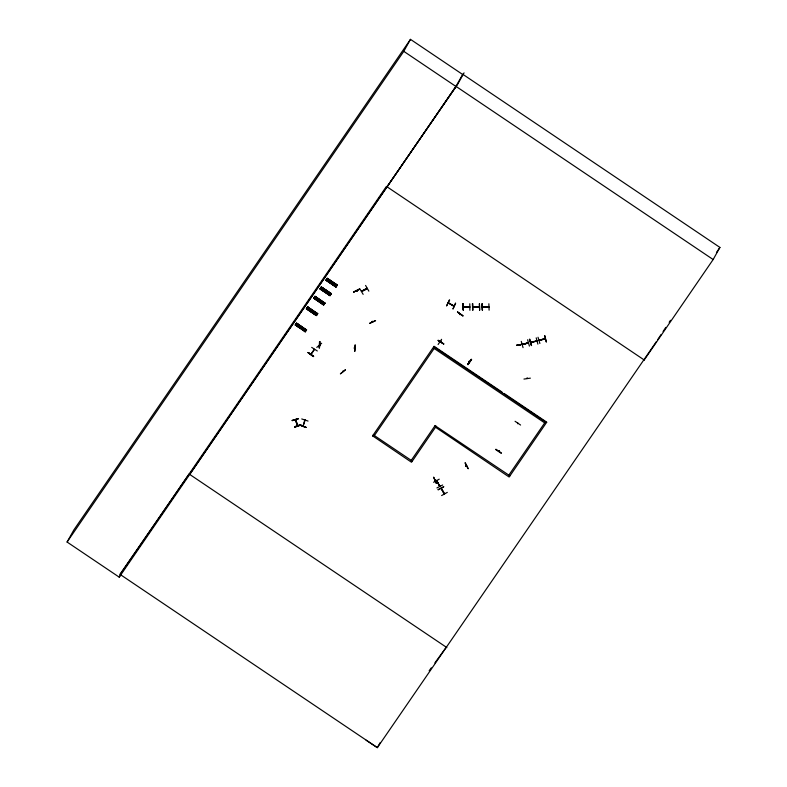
<?xml version="1.0" encoding="UTF-8"?>
<svg xmlns="http://www.w3.org/2000/svg" width="787" height="787" viewBox="0 0 787 787"><rect width="100%" height="100%" fill="white"/><g stroke="black" fill="none" stroke-linecap="round" stroke-linejoin="round"><path stroke-width="1.18" d="M520.118 345.316L519.991 344.854M520.089 345.395L519.941 344.814L520.05 345.345M294.623 426.77L300.791 424.754L294.623 426.761M300.762 424.882L294.682 427.164M466.632 465.796L465.914 466.288L465.963 465.766M319.158 347.992L319.522 341.617M319.807 341.627L319.424 348.011L319.935 341.548M319.925 344.824L320.398 344.549M354.425 348.011L355.026 348.041M355.035 347.815L354.789 348.267L354.907 347.736M354.74 351.297L355.183 344.814L354.839 351.209M440.189 341.735L439.835 342.158L440.553 342.306M530.379 378.154L523.955 379.068M304.864 419.825L303.172 425.826M304.569 420.612L305.081 419.904M297.555 425.57L297.614 425.01C293.374 414.601 295.794 422.698 297.87 425.472M314.564 349.398L311.072 354.445M460.297 314.229L459.992 314.623M517.826 422.934L517.649 423.75M362.059 291.347C359.944 292.272 368.867 288.622 366.526 288.367M366.988 288.603L362.069 290.993M319.63 345.985L319.414 345.119M319.758 345.788L319.453 345.355M539.597 339.886L539.685 339.935M545.322 338.951L545.214 338.489M435.654 479.765L435.231 480.227M465.835 466.032L466.376 465.747M537.137 340.928L530.753 342.522M308.042 421.065L301.736 418.94M305.936 427.469L299.749 424.97L305.917 427.508M304.756 419.933L304.815 420.671M443.996 493.557L441.34 488.943M299.729 425.049L306.025 427.184M440.927 341.883L441.281 341.43M499.066 450.784L498.515 451.108L498.781 450.597M522.952 344.372L527.861 343.152L522.666 344.244M544.634 338.853L539.725 339.964L544.722 339.089M372.251 321.263L372.812 321.765M372.694 321.853L372.182 321.539M449.288 300.014L446.613 305.769M446.691 305.818L449.633 300.073M448.344 302.906L453.44 305.946L453.696 305.464M454.109 305.966L453.46 305.917M455.565 303.152L452.938 309.055L455.594 303.28M478.732 306.9L472.928 307.137M478.968 306.979L479.568 306.95M488.875 307.215L488.294 307.205M463.897 306.664C477.719 306.635 462.667 307.884 463.435 306.655M643.569 359.659L644.169 360.062L713.15 259.533L719.918 247.423L462.746 74.244L455.919 86.452L119.221 577.156L67.082 542.036L73.781 530.054L410.48 39.35L462.618 74.46M67.082 542.036L403.78 51.342L410.48 39.35M119.221 577.156L120.903 574.156M305.218 331.829L295.322 324.962L305.612 331.258L295.44 324.805M296.345 325.651L297.565 323.86M317.555 313.865L307.687 306.95L317.732 313.6L316.472 315.42L306.487 308.691L316.354 315.597L306.369 308.878L307.756 306.861M297.043 326.064L298.214 324.362M307.51 309.38L308.701 307.638M323.762 304.795L313.718 298.155L314.938 296.384L324.962 303.064L323.575 305.071L313.718 298.155L323.762 304.805L314.013 297.732L323.998 304.451L313.944 297.82M298.037 326.782L299.227 325.041M324.962 303.064L324.559 303.644L314.564 296.945L314.977 296.345L324.805 303.29M308.209 309.793L309.409 308.051M314.761 298.804L315.951 297.063M298.932 327.392L300.152 325.602M309.222 310.472L310.422 308.73M315.41 299.306L316.61 297.555M321.165 289.478L322.365 287.737M327.303 278.362L326.92 278.932L336.934 285.612L337.318 285.051L327.303 278.362L325.956 280.329L335.941 287.048L336.354 286.448L326.369 279.719L336.197 286.675M299.945 328.071L301.146 326.33M321.863 289.891L323.034 288.19M310.098 311.121L311.318 309.34M327.117 280.792L328.287 279.09M316.443 299.945L317.643 298.204M327.795 281.244L328.986 279.503M311.14 311.76L312.331 310.019M317.328 300.585L318.548 298.804M322.877 290.57L324.077 288.829M323.752 291.22L324.972 289.429M328.779 281.972L329.979 280.231M318.342 301.273L319.532 299.532M329.684 282.572L330.884 280.831M324.795 291.859L325.966 290.157M330.717 283.222L331.917 281.471M464.045 72.837L457.404 84.73L387.047 186.814M313.59 356.393L308.16 352.507L313.679 356.245M311.691 347.382L317.299 350.972M316.767 347.392L321.657 343.27M319.807 344.558L320.368 344.795M319.945 344.509L319.827 345.001M359.521 289.35L353.648 292.046L359.374 289.095M356.59 290.6L357.091 291.21M356.796 290.511L356.816 291.426L356.816 290.777M359.748 288.672L363.151 294.358M361.548 291.17L367.067 288.14M292.311 420.602L298.47 418.605L292.233 420.622M295.666 419.619L297.752 425.797M305.11 420.051L303.202 425.836M342.679 371.12L342.886 371.641M369.742 323.25L375.615 320.575L369.713 323.378M345.306 369.831L340.377 373.884L345.365 369.89M436.224 426.22L411.522 462.254L372.605 435.841M373.304 434.827L412.299 461.084M448.344 302.759L453.922 306.182L454.109 305.671M374.376 435.545L435.044 347.156L434.06 346.28M443.691 344.008L438.044 340.446L443.76 343.889M434.434 348.021L434.178 348.474L544.722 422.914L544.978 422.462M435.132 347.008L434.877 347.46L545.421 421.901L545.676 421.448L504.093 393.451M438.113 344.48L441.615 339.315M440.995 341.686L441.251 341.322M457.631 311.918L462.943 315.951L457.513 312.065M441.271 341.873L441.35 341.302L441.173 342.05M463.445 306.979L469.898 307.028M459.706 314.436L460.188 313.836M462.776 303.782L463.307 310.216L463.022 303.782M463.022 315.823L457.493 312.114M469.79 303.782L469.898 310.294M469.662 307.235L469.288 306.763M472.81 303.664L472.967 310.157M478.781 307.166L478.958 306.655M479.558 306.723L479.332 307.196L479.421 306.664M482.48 310.137L482.234 303.723M479.588 310.226L479.401 303.703L479.677 310.127M482.529 306.674L482.303 307.146L482.952 306.861M482.539 306.999L488.796 307.205M488.865 303.772L489.101 310.176M488.393 307.038L488.383 306.714M488.835 306.714L482.431 306.891M411.227 460.365L435.152 425.501M469.17 361.253L468.875 361.715L469.632 361.646M471.59 359.511L467.714 364.411M469.554 361.508L469.278 361.951M435.526 427.243L509.14 477.02L546.749 422.166M433.588 482.274L439.235 479.175M435.181 479.765L435.683 480.021M436.628 480.542L439.667 486.494L439.953 486.061M436.755 480.631L439.884 486.327L436.569 480.719M436.923 487.94L442.658 484.999M523.07 344.135L516.557 345.188M438.221 489.839L443.838 486.72L438.005 489.652M521.26 341.351L523.06 347.657M441.173 488.156L444.301 494.049L444.616 493.616M444.625 493.764L441.31 488.245M529.405 346.103L527.615 339.777M441.625 495.554L447.311 492.377M531.5 345.542L529.435 339.384M522.224 344.362L528.372 342.679M528.53 342.709L522.273 344.676M530.841 342.05L536.98 340.889M536.409 341.135L531.284 342.473L531.284 341.952M464.999 462.943L468.049 468.688M538.013 337.249L539.882 343.486M466.573 465.825L465.973 466.248M539.252 340.309L545.361 338.518M537.885 344.126L536.193 337.83M544.712 335.606L546.335 341.883M526.916 378.537L527.162 377.799L527.379 378.311M495.908 449.21L501.417 452.948M515.072 421.291L520.581 425.049M499.174 450.538L498.81 451.148M508.845 475.122L545.588 421.596L546.67 422.324M509.917 475.85L435.063 425.649M380.111 742.692L377.347 747.65L366.112 740.193M308.081 352.645L313.433 356.619L308.111 352.606M438.202 340.22L443.72 343.958M296.178 323.742L306.34 330.206L296.178 323.742L296.591 323.142L306.576 329.871L306.173 330.451M316.364 315.577L316.767 314.997L306.723 308.356L316.61 315.223M317.732 313.6L317.338 314.18L307.333 307.481L307.687 306.95M320.378 288.445L330.422 295.086L320.378 288.455L330.363 295.184L330.019 295.676L320.122 288.829L321.411 286.96L321.007 287.56M321.116 287.393L331.002 294.259L331.386 293.699L321.371 287.009L331.396 293.689M306.576 329.861L305.189 331.868L305.602 331.268M306.389 330.127L296.551 323.182L295.332 324.962L305.376 331.593M316.581 315.262L306.723 308.347M317.318 314.2L307.491 307.255M324.549 303.674L324.903 303.143L314.987 296.335M337.328 285.042L335.941 287.048L326.044 280.182M336.905 285.651L327.048 278.746M354.209 347.923L354.937 347.992M644.219 359.993L386.447 186.401L120.175 574.471L377.347 747.65L656.348 341.666M657.696 339.62L661.07 334.534M663.087 331.475L665.782 327.402M669.157 322.316L670.504 320.279M295.214 325.12L295.617 324.539L305.445 331.484M306.379 308.858L306.782 308.278M307.353 307.461L307.747 306.881M313.61 298.322L314.003 297.742M320.034 288.957L320.437 288.376M325.966 280.31L326.369 279.719L336.324 286.488M326.939 278.913L327.333 278.332L337.259 285.14L327.107 278.657M495.672 449.564L501.181 453.302M189.706 474.413L455.978 86.354L713.15 259.533M304.294 331.002L305.494 329.261M315.459 314.731L316.659 312.99M322.68 304.205L323.88 302.454M329.114 294.83L330.314 293.089M335.046 286.193L336.236 284.441M331.327 293.767L330.009 295.696L320.024 288.977L330.196 295.42M314.298 349.231L310.806 354.317M372.517 435.998L433.971 346.437M716.475 252.44L719.918 247.423M119.958 574.323L189.096 474.01L446.878 647.603M460.09 314.003L459.952 314.593M467.655 364.509L471.354 359.216L467.744 364.44M471.57 359.482L467.96 364.706M429.151 670.79L431.296 667.838M434.857 662.92L446.278 647.189M326.143 280.054L336.059 286.871M296.522 323.231L306.418 330.087M354.839 348.228L354.278 348.179M361.469 291.377L362 291.121M365.581 285.445L368.857 291.151M436.195 483.228L433.627 477.129L436.234 483.208M479.401 307.186L472.879 306.861L479.372 306.881M482.126 303.802L482.333 310.226L482.215 303.723M463.061 303.782L463.307 310.216M359.393 289.104L353.648 292.046M529.444 339.374L531.53 345.562L529.828 339.207M292.134 420.376L298.489 418.625M294.682 427.125L300.86 425.167M468.983 361.44L469.455 361.686M539.085 340.466L545.263 338.931M546.237 341.922L544.683 335.596M472.407 303.752L472.672 310.167M372.448 321.962L372.212 321.45M448.246 302.936L454.05 305.936M403.78 51.342L455.919 86.452M436.146 347.687L502.067 392.083M321.322 287.098L331.238 293.925M321.185 287.304L331.219 293.954M314.682 296.758L324.726 303.408M314.662 296.797L324.578 303.625M307.53 307.205L317.584 313.826M296.266 323.605L306.281 330.294M488.156 307.176L483.1 307.019M465.314 462.795L468.265 468.649M523.001 344.135L516.557 345.267M299.601 326.654L300.526 326.989L299.601 326.654M310.767 310.383L311.691 310.717L310.767 310.383M317.987 299.847L318.863 300.29L318.046 299.739M324.421 290.482L325.346 290.816L324.421 290.482M330.353 281.835L331.278 282.169L330.353 281.835"/></g></svg>
